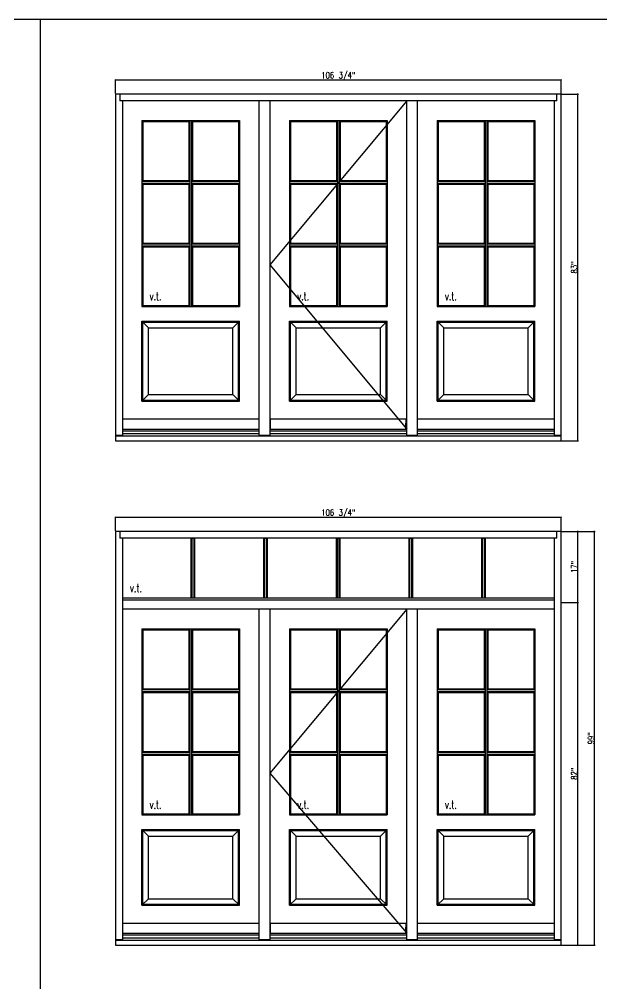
# Model space of a CAD drawing. Header units: inches. Extents: x 1985 to 11287, y 379 to 4336.
# Drawn here: x 8916.9 to 9056.4, y 3533.7 to 3764.6 of the extents above; entities that cross this region are included whole.
import ezdxf

# ---------------------------------------------------------------- set-up
doc = ezdxf.new("R2010")
doc.units = ezdxf.units.IN
doc.header["$MEASUREMENT"] = 0
doc.layers.get('0').update_dxf_attribs({"linetype": 'CONTINUOUS'})
doc.layers.get('Defpoints').update_dxf_attribs({"linetype": 'CONTINUOUS'})
for name, color, linetype in [('COTE1-1 99', 7, 'CONTINUOUS'), ('elevation 99', 7, 'CONTINUOUS'), ('opening side 99', 1, 'CONTINUOUS'), ('separation 99', 3, 'CONTINUOUS')]:
    doc.layers.add(name, color=color, linetype=linetype)
doc.styles.get("Standard").update_dxf_attribs({"font": 'txt.shx', "width": 0.8})
doc.dimstyles.new('Elevation', dxfattribs={"dimscale": 2, "dimtxt": 0.75, "dimasz": 0.0625, "dimexe": 0.0625, "dimexo": 0.0625, "dimgap": 0.0625, "dimtad": 1, "dimdec": 5, "dimzin": 0, "dimdsep": 46, "dimlunit": 5, "dimtxsty": 'Standard', "dimblk1": 'OBLIQUE', "dimblk2": 'OBLIQUE', "dimsah": 1, "dimcen": 2, "dimdle": 0.0625, "dimclrd": 1, "dimclre": 1, "dimadec": 1, "dimazin": 0, "dimtfac": 0.375, "dimtdec": 5, "dimtmove": 0, "dimatfit": 3, "dimldrblk": 'OBLIQUE', "dimfxl": 1, "dimfrac": 2, "dimtolj": 1, "dimtzin": 0, "dimarcsym": 0})

# ---------------------------------------------------------------- blocks, each defined once
blk = doc.blocks.new('_OBLIQUE')
at = {"color": 0, "linetype": 'ByBlock'}
blk.add_line((-0.5, -0.5), (0.5, 0.5), dxfattribs=at)
blk = doc.blocks.new('*D33')
at = {"layer": 'COTE1-1 99', "color": 1, "lineweight": -2, "transparency": 16777216}
for p, q in [((8939.83, 3750.06), (9046.83, 3750.06)), ((8939.96, 3746.78), (8939.96, 3750.19)), ((9046.71, 3746.78), (9046.71, 3750.19))]:
    blk.add_line(p, q, dxfattribs=at)
at = {"layer": 'Defpoints', "color": 0, "transparency": 16777216}
for p in [(9046.71, 3750.06), (8939.96, 3746.66), (9046.71, 3746.66)]:
    blk.add_point(p, dxfattribs=at)
at = {"layer": 'COTE1-1 99', "color": 1, "lineweight": -2, "transparency": 16777216, "xscale": 0.125, "yscale": 0.125, "zscale": 0.125, "rotation": 180}
blk.add_blockref('_OBLIQUE', (8939.96, 3750.06), dxfattribs=at)
at = {"layer": 'COTE1-1 99', "color": 1, "lineweight": -2, "transparency": 16777216, "xscale": 0.125, "yscale": 0.125, "zscale": 0.125}
blk.add_blockref('_OBLIQUE', (9046.71, 3750.06), dxfattribs=at)
at = {"layer": 'COTE1-1 99', "color": 0, "transparency": 16777216, "insert": (8993.33, 3750.94), "char_height": 1.5, "attachment_point": 5}
blk.add_mtext('\\A1;106 3/4"', dxfattribs=at)
blk = doc.blocks.new('*D34')
at = {"layer": 'COTE1-1 99', "color": 1, "lineweight": -2, "transparency": 16777216}
for p, q in [((9046.83, 3746.66), (9050.83, 3746.66)), ((9050.71, 3663.53), (9050.71, 3746.78)), ((9046.83, 3663.66), (9050.83, 3663.66))]:
    blk.add_line(p, q, dxfattribs=at)
at = {"layer": 'Defpoints', "color": 0, "transparency": 16777216}
for p in [(9046.71, 3746.66), (9050.71, 3746.66), (9046.71, 3663.66)]:
    blk.add_point(p, dxfattribs=at)
at = {"layer": 'COTE1-1 99', "color": 1, "lineweight": -2, "transparency": 16777216, "xscale": 0.125, "yscale": 0.125, "zscale": 0.125}
for p, rotation in [((9050.71, 3746.66), 90), ((9050.71, 3663.66), 270)]:
    blk.add_blockref('_OBLIQUE', p, dxfattribs=dict(at, rotation=rotation))
at = {"layer": 'COTE1-1 99', "color": 0, "transparency": 16777216, "insert": (9049.83, 3705.16), "char_height": 1.5, "attachment_point": 5, "rotation": 90}
blk.add_mtext('\\A1;83"', dxfattribs=at)
blk = doc.blocks.new('*D96')
at = {"layer": 'COTE1-1 99', "color": 1, "lineweight": -2, "transparency": 16777216}
for p, q in [((8939.83, 3645.37), (9046.83, 3645.37)), ((8939.96, 3642.09), (8939.96, 3645.5)), ((9046.71, 3642.09), (9046.71, 3645.5))]:
    blk.add_line(p, q, dxfattribs=at)
at = {"layer": 'Defpoints', "color": 0, "transparency": 16777216}
for p in [(9046.71, 3645.37), (8939.96, 3641.96), (9046.71, 3641.96)]:
    blk.add_point(p, dxfattribs=at)
at = {"layer": 'COTE1-1 99', "color": 1, "lineweight": -2, "transparency": 16777216, "xscale": 0.125, "yscale": 0.125, "zscale": 0.125, "rotation": 180}
blk.add_blockref('_OBLIQUE', (8939.96, 3645.37), dxfattribs=at)
at = {"layer": 'COTE1-1 99', "color": 1, "lineweight": -2, "transparency": 16777216, "xscale": 0.125, "yscale": 0.125, "zscale": 0.125}
blk.add_blockref('_OBLIQUE', (9046.71, 3645.37), dxfattribs=at)
at = {"layer": 'COTE1-1 99', "color": 0, "transparency": 16777216, "insert": (8993.33, 3646.25), "char_height": 1.5, "attachment_point": 5}
blk.add_mtext('\\A1;106 3/4"', dxfattribs=at)
blk = doc.blocks.new('*D97')
at = {"layer": 'COTE1-1 99', "color": 1, "lineweight": -2, "transparency": 16777216}
for p, q in [((9046.83, 3641.96), (9050.83, 3641.96)), ((9050.71, 3624.84), (9050.71, 3642.09)), ((9046.83, 3624.96), (9050.83, 3624.96))]:
    blk.add_line(p, q, dxfattribs=at)
at = {"layer": 'Defpoints', "color": 0, "transparency": 16777216}
for p in [(9046.71, 3641.96), (9050.71, 3641.96), (9046.71, 3624.96)]:
    blk.add_point(p, dxfattribs=at)
at = {"layer": 'COTE1-1 99', "color": 1, "lineweight": -2, "transparency": 16777216, "xscale": 0.125, "yscale": 0.125, "zscale": 0.125}
for p, rotation in [((9050.71, 3641.96), 90), ((9050.71, 3624.96), 270)]:
    blk.add_blockref('_OBLIQUE', p, dxfattribs=dict(at, rotation=rotation))
at = {"layer": 'COTE1-1 99', "color": 0, "transparency": 16777216, "insert": (9049.83, 3633.46), "char_height": 1.5, "attachment_point": 5, "rotation": 90}
blk.add_mtext('\\A1;17"', dxfattribs=at)
blk = doc.blocks.new('*D98')
at = {"layer": 'COTE1-1 99', "color": 1, "lineweight": -2, "transparency": 16777216}
for p, q in [((9046.83, 3624.96), (9050.83, 3624.96)), ((9050.71, 3542.84), (9050.71, 3625.09)), ((9046.83, 3542.96), (9050.83, 3542.96))]:
    blk.add_line(p, q, dxfattribs=at)
at = {"layer": 'Defpoints', "color": 0, "transparency": 16777216}
for p in [(9046.71, 3624.96), (9050.71, 3624.96), (9046.71, 3542.96)]:
    blk.add_point(p, dxfattribs=at)
at = {"layer": 'COTE1-1 99', "color": 1, "lineweight": -2, "transparency": 16777216, "xscale": 0.125, "yscale": 0.125, "zscale": 0.125}
for p, rotation in [((9050.71, 3624.96), 90), ((9050.71, 3542.96), 270)]:
    blk.add_blockref('_OBLIQUE', p, dxfattribs=dict(at, rotation=rotation))
at = {"layer": 'COTE1-1 99', "color": 0, "transparency": 16777216, "insert": (9049.83, 3583.96), "char_height": 1.5, "attachment_point": 5, "rotation": 90}
blk.add_mtext('\\A1;82"', dxfattribs=at)
blk = doc.blocks.new('*D95')
at = {"layer": 'COTE1-1 99', "color": 1, "lineweight": -2, "transparency": 16777216}
for p, q in [((9046.83, 3641.96), (9054.85, 3641.96)), ((9054.73, 3542.84), (9054.73, 3642.09)), ((9046.83, 3542.96), (9054.85, 3542.96))]:
    blk.add_line(p, q, dxfattribs=at)
at = {"layer": 'Defpoints', "color": 0, "transparency": 16777216}
for p in [(9046.71, 3641.96), (9054.73, 3641.96), (9046.71, 3542.96)]:
    blk.add_point(p, dxfattribs=at)
at = {"layer": 'COTE1-1 99', "color": 1, "lineweight": -2, "transparency": 16777216, "xscale": 0.125, "yscale": 0.125, "zscale": 0.125}
for p, rotation in [((9054.73, 3641.96), 90), ((9054.73, 3542.96), 270)]:
    blk.add_blockref('_OBLIQUE', p, dxfattribs=dict(at, rotation=rotation))
at = {"layer": 'COTE1-1 99', "color": 0, "transparency": 16777216, "insert": (9053.85, 3592.46), "char_height": 1.5, "attachment_point": 5, "rotation": 90}
blk.add_mtext('\\A1;99"', dxfattribs=at)

msp = doc.modelspace()

# ---------------------------------------------------------------- linework, layer by layer
at = {"layer": 'elevation 99'}
for p, q in [((8939.955807, 3746.65541), (8939.955807, 3663.65541)), ((8976.955807, 3746.65541), (8939.955807, 3746.65541)), ((8941.018307, 3746.65541), (8941.018307, 3745.03041)), ((8974.330807, 3745.03041), (8941.018307, 3745.03041)), ((8941.580807, 3745.03041), (8941.580807, 3664.983536)), ((9012.330807, 3746.65541), (8974.330807, 3746.65541)), ((8974.330807, 3664.983536), (8974.330807, 3745.03041)), ((8976.955807, 3745.03041), (8974.330807, 3745.03041)), ((9009.705807, 3745.03041), (8976.955807, 3745.03041)), ((8976.955807, 3745.03041), (8976.955807, 3664.983536)), ((9046.705807, 3746.65541), (9009.705807, 3746.65541)), ((9009.705807, 3664.983536), (9009.705807, 3745.03041)), ((9012.330807, 3745.03041), (9009.705807, 3745.03041)), ((9045.643307, 3745.03041), (9012.330807, 3745.03041)), ((9012.330807, 3664.983536), (9012.330807, 3745.03041)), ((9045.080807, 3664.983536), (9045.080807, 3745.03041)), ((9045.643307, 3745.03041), (9045.643307, 3746.65541)), ((9046.705807, 3663.65541), (9046.705807, 3746.65541)), ((8946.518292, 3740.092862), (8946.277221, 3740.360733)), ((8946.277221, 3740.360733), (8969.634394, 3740.360733)), ((8946.277221, 3740.360733), (8946.277221, 3695.793739)), ((8957.518307, 3740.092862), (8957.722507, 3740.360733)), ((8957.722507, 3740.360733), (8957.722507, 3695.793739)), ((8958.189107, 3740.360733), (8958.393307, 3740.092862)), ((8958.189107, 3740.360733), (8958.189107, 3695.793739)), ((8969.393322, 3740.092862), (8969.634394, 3740.360733)), ((8969.634394, 3740.360733), (8969.634394, 3695.793739)), ((8981.893292, 3740.092862), (8981.652221, 3740.360733)), ((8981.652221, 3740.360733), (9005.009394, 3740.360733)), ((8981.652221, 3740.360733), (8981.652221, 3695.793739)), ((8992.893307, 3740.092862), (8993.097507, 3740.360733)), ((8993.097507, 3740.360733), (8993.097507, 3695.793739)), ((8993.564107, 3740.360733), (8993.768307, 3740.092862)), ((8993.564107, 3740.360733), (8993.564107, 3695.793739)), ((9004.768322, 3740.092862), (9005.009394, 3740.360733)), ((9005.009394, 3740.360733), (9005.009394, 3695.793739)), ((9017.268292, 3740.092862), (9017.027221, 3740.360733)), ((9017.027221, 3740.360733), (9040.384394, 3740.360733)), ((9017.027221, 3740.360733), (9017.027221, 3695.793739)), ((9028.268307, 3740.092862), (9028.472507, 3740.360733)), ((9028.472507, 3740.360733), (9028.472507, 3695.793739)), ((9028.939107, 3740.360733), (9029.143307, 3740.092862)), ((9028.939107, 3740.360733), (9028.939107, 3695.793739)), ((9040.143322, 3740.092862), (9040.384394, 3740.360733)), ((9040.384394, 3740.360733), (9040.384394, 3695.793739)), ((8946.518292, 3740.092862), (8957.518307, 3740.092862)), ((8946.518292, 3740.092862), (8946.518292, 3725.989362)), ((8957.518307, 3740.092862), (8957.518307, 3725.989362)), ((8958.393307, 3740.092862), (8969.393322, 3740.092862)), ((8958.393307, 3740.092862), (8958.393307, 3725.989362)), ((8969.393322, 3740.092862), (8969.393322, 3725.989362)), ((8981.893292, 3740.092862), (8992.893307, 3740.092862)), ((8981.893292, 3740.092862), (8981.893292, 3725.989362)), ((8992.893307, 3740.092862), (8992.893307, 3725.989362)), ((8993.768307, 3740.092862), (9004.768322, 3740.092862)), ((8993.768307, 3740.092862), (8993.768307, 3725.989362)), ((9004.768322, 3740.092862), (9004.768322, 3725.989362)), ((9017.268292, 3740.092862), (9028.268307, 3740.092862)), ((9017.268292, 3740.092862), (9017.268292, 3725.989362)), ((9028.268307, 3740.092862), (9028.268307, 3725.989362)), ((9029.143307, 3740.092862), (9040.143322, 3740.092862)), ((9029.143307, 3740.092862), (9029.143307, 3725.989362)), ((9040.143322, 3740.092862), (9040.143322, 3725.989362)), ((8946.518292, 3725.989362), (8946.277221, 3725.785162)), ((8946.277221, 3725.785162), (8957.722507, 3725.785162)), ((8946.518292, 3725.114362), (8946.277221, 3725.318562)), ((8946.277221, 3725.318562), (8957.722507, 3725.318562)), ((8946.518292, 3725.989362), (8957.518307, 3725.989362)), ((8946.518292, 3725.114362), (8946.518292, 3711.010862)), ((8946.518292, 3725.114362), (8957.518307, 3725.114362)), ((8957.518307, 3725.989362), (8957.722507, 3725.785162)), ((8957.518307, 3725.114362), (8957.722507, 3725.318562)), ((8957.518307, 3725.114362), (8957.518307, 3711.010862)), ((8958.393307, 3725.989362), (8958.189107, 3725.785162)), ((8958.189107, 3725.785162), (8969.634394, 3725.785162)), ((8958.189107, 3725.318562), (8969.634394, 3725.318562)), ((8958.393307, 3725.114362), (8958.189107, 3725.318562)), ((8958.393307, 3725.989362), (8969.393322, 3725.989362)), ((8958.393307, 3725.114362), (8958.393307, 3711.010862)), ((8958.393307, 3725.114362), (8969.393322, 3725.114362)), ((8969.393322, 3725.989362), (8969.634394, 3725.785162)), ((8969.393322, 3725.114362), (8969.634394, 3725.318562)), ((8969.393322, 3725.114362), (8969.393322, 3711.010862)), ((8981.893292, 3725.989362), (8981.652221, 3725.785162)), ((8981.652221, 3725.785162), (8993.097507, 3725.785162)), ((8981.893292, 3725.114362), (8981.652221, 3725.318562)), ((8981.652221, 3725.318562), (8993.097507, 3725.318562)), ((8981.893292, 3725.989362), (8992.893307, 3725.989362)), ((8981.893292, 3725.114362), (8981.893292, 3711.010862)), ((8981.893292, 3725.114362), (8992.893307, 3725.114362)), ((8992.893307, 3725.989362), (8993.097507, 3725.785162)), ((8992.893307, 3725.114362), (8993.097507, 3725.318562)), ((8992.893307, 3725.114362), (8992.893307, 3711.010862)), ((8993.768307, 3725.989362), (8993.564107, 3725.785162)), ((8993.564107, 3725.785162), (9005.009394, 3725.785162)), ((8993.564107, 3725.318562), (9005.009394, 3725.318562)), ((8993.768307, 3725.114362), (8993.564107, 3725.318562)), ((8993.768307, 3725.989362), (9004.768322, 3725.989362)), ((8993.768307, 3725.114362), (8993.768307, 3711.010862)), ((8993.768307, 3725.114362), (9004.768322, 3725.114362)), ((9004.768322, 3725.989362), (9005.009394, 3725.785162)), ((9004.768322, 3725.114362), (9005.009394, 3725.318562)), ((9004.768322, 3725.114362), (9004.768322, 3711.010862)), ((9017.268292, 3725.989362), (9017.027221, 3725.785162)), ((9017.027221, 3725.785162), (9028.472507, 3725.785162)), ((9017.268292, 3725.114362), (9017.027221, 3725.318562)), ((9017.027221, 3725.318562), (9028.472507, 3725.318562)), ((9017.268292, 3725.989362), (9028.268307, 3725.989362)), ((9017.268292, 3725.114362), (9017.268292, 3711.010862)), ((9017.268292, 3725.114362), (9028.268307, 3725.114362)), ((9028.268307, 3725.989362), (9028.472507, 3725.785162)), ((9028.268307, 3725.114362), (9028.472507, 3725.318562)), ((9028.268307, 3725.114362), (9028.268307, 3711.010862)), ((9029.143307, 3725.989362), (9028.939107, 3725.785162)), ((9028.939107, 3725.785162), (9040.384394, 3725.785162)), ((9028.939107, 3725.318562), (9040.384394, 3725.318562)), ((9029.143307, 3725.114362), (9028.939107, 3725.318562)), ((9029.143307, 3725.989362), (9040.143322, 3725.989362)), ((9029.143307, 3725.114362), (9029.143307, 3711.010862)), ((9029.143307, 3725.114362), (9040.143322, 3725.114362)), ((9040.143322, 3725.989362), (9040.384394, 3725.785162)), ((9040.143322, 3725.114362), (9040.384394, 3725.318562)), ((9040.143322, 3725.114362), (9040.143322, 3711.010862)), ((8946.518292, 3711.010862), (8946.277221, 3710.806662)), ((8946.277221, 3710.806662), (8957.722507, 3710.806662)), ((8946.277221, 3710.34451), (8957.722507, 3710.34451)), ((8946.518292, 3711.010862), (8957.518307, 3711.010862)), ((8958.189107, 3710.806662), (8969.634394, 3710.806662)), ((8958.189107, 3710.34451), (8969.634394, 3710.34451)), ((8958.393307, 3711.010862), (8969.393322, 3711.010862)), ((8969.393322, 3711.010862), (8969.634394, 3710.806662)), ((8969.393322, 3710.14031), (8969.634394, 3710.34451)), ((8981.893292, 3711.010862), (8981.652221, 3710.806662)), ((8981.652221, 3710.806662), (8993.097507, 3710.806662)), ((8981.652221, 3710.34451), (8993.097507, 3710.34451)), ((8981.893292, 3711.010862), (8992.893307, 3711.010862)), ((8993.564107, 3710.806662), (9005.009394, 3710.806662)), ((8993.564107, 3710.34451), (9005.009394, 3710.34451)), ((8993.768307, 3711.010862), (9004.768322, 3711.010862)), ((9004.768322, 3711.010862), (9005.009394, 3710.806662)), ((9004.768322, 3710.14031), (9005.009394, 3710.34451)), ((9017.268292, 3711.010862), (9017.027221, 3710.806662)), ((9017.027221, 3710.806662), (9028.472507, 3710.806662)), ((9017.027221, 3710.34451), (9028.472507, 3710.34451)), ((9017.268292, 3711.010862), (9028.268307, 3711.010862)), ((9028.939107, 3710.806662), (9040.384394, 3710.806662)), ((9028.939107, 3710.34451), (9040.384394, 3710.34451)), ((9029.143307, 3711.010862), (9040.143322, 3711.010862)), ((9040.143322, 3711.010862), (9040.384394, 3710.806662)), ((9040.143322, 3710.14031), (9040.384394, 3710.34451)), ((8946.518292, 3710.14031), (8946.518292, 3696.03481)), ((8946.518292, 3710.14031), (8957.518307, 3710.14031)), ((8957.518307, 3710.14031), (8957.518307, 3696.03481)), ((8958.393307, 3710.14031), (8969.393322, 3710.14031)), ((8958.393307, 3710.14031), (8958.393307, 3696.03481)), ((8969.393322, 3710.14031), (8969.393322, 3696.03481)), ((8981.893292, 3710.14031), (8981.893292, 3696.03481)), ((8981.893292, 3710.14031), (8992.893307, 3710.14031)), ((8992.893307, 3710.14031), (8992.893307, 3696.03481)), ((8993.768307, 3710.14031), (9004.768322, 3710.14031)), ((8993.768307, 3710.14031), (8993.768307, 3696.03481)), ((9004.768322, 3710.14031), (9004.768322, 3696.03481)), ((9017.268292, 3710.14031), (9017.268292, 3696.03481)), ((9017.268292, 3710.14031), (9028.268307, 3710.14031)), ((9028.268307, 3710.14031), (9028.268307, 3696.03481)), ((9029.143307, 3710.14031), (9040.143322, 3710.14031)), ((9029.143307, 3710.14031), (9029.143307, 3696.03481)), ((9040.143322, 3710.14031), (9040.143322, 3696.03481)), ((8946.277221, 3695.793739), (8946.518292, 3696.03481)), ((8946.277221, 3695.793739), (8969.634394, 3695.793739)), ((8946.518292, 3696.03481), (8957.518307, 3696.03481)), ((8957.518307, 3696.03481), (8957.722507, 3695.793739)), ((8958.393307, 3696.03481), (8958.189107, 3695.793739)), ((8958.393307, 3696.03481), (8969.393322, 3696.03481)), ((8969.634394, 3695.793739), (8969.393322, 3696.03481)), ((8981.652221, 3695.793739), (8981.893292, 3696.03481)), ((8981.652221, 3695.793739), (9005.009394, 3695.793739)), ((8981.893292, 3696.03481), (8992.893307, 3696.03481)), ((8992.893307, 3696.03481), (8993.097507, 3695.793739)), ((8993.768307, 3696.03481), (8993.564107, 3695.793739)), ((8993.768307, 3696.03481), (9004.768322, 3696.03481)), ((9005.009394, 3695.793739), (9004.768322, 3696.03481)), ((9017.027221, 3695.793739), (9017.268292, 3696.03481)), ((9017.027221, 3695.793739), (9040.384394, 3695.793739)), ((9017.268292, 3696.03481), (9028.268307, 3696.03481)), ((9028.268307, 3696.03481), (9028.472507, 3695.793739)), ((9029.143307, 3696.03481), (9028.939107, 3695.793739)), ((9029.143307, 3696.03481), (9040.143322, 3696.03481)), ((9040.384394, 3695.793739), (9040.143322, 3696.03481)), ((8947.830733, 3690.72226), (8946.277162, 3692.275882)), ((8946.277162, 3673.1643), (8946.277162, 3692.275882)), ((8946.277162, 3692.275882), (8969.634438, 3692.275882)), ((8946.518233, 3673.405371), (8946.518233, 3692.03476)), ((8946.518233, 3692.03476), (8969.393366, 3692.03476)), ((8969.634438, 3692.275882), (8968.080866, 3690.72226)), ((8969.393366, 3673.405371), (8969.393366, 3692.03476)), ((8969.634438, 3673.1643), (8969.634438, 3692.275882)), ((8981.652162, 3692.275882), (9005.009438, 3692.275882)), ((8981.652162, 3673.1643), (8981.652162, 3692.275882)), ((8983.205733, 3690.72226), (8981.652162, 3692.275882)), ((8981.893233, 3692.03476), (9004.768366, 3692.03476)), ((8981.893233, 3673.405371), (8981.893233, 3692.03476)), ((9005.009438, 3692.275882), (9003.455866, 3690.72226)), ((9004.768366, 3673.405371), (9004.768366, 3692.03476)), ((9005.009438, 3673.1643), (9005.009438, 3692.275882)), ((9018.580733, 3690.72226), (9017.027162, 3692.275882)), ((9017.027162, 3673.1643), (9017.027162, 3692.275882)), ((9017.027162, 3692.275882), (9040.384438, 3692.275882)), ((9017.268233, 3673.405371), (9017.268233, 3692.03476)), ((9017.268233, 3692.03476), (9040.143366, 3692.03476)), ((9040.384438, 3692.275882), (9038.830866, 3690.72226)), ((9040.143366, 3673.405371), (9040.143366, 3692.03476)), ((9040.384438, 3673.1643), (9040.384438, 3692.275882)), ((8947.830733, 3674.717871), (8947.830733, 3690.72226)), ((8947.830733, 3690.72226), (8968.080866, 3690.72226)), ((8968.080866, 3674.717871), (8968.080866, 3690.72226)), ((8983.205733, 3690.72226), (9003.455866, 3690.72226)), ((8983.205733, 3674.717871), (8983.205733, 3690.72226)), ((9003.455866, 3674.717871), (9003.455866, 3690.72226)), ((9018.580733, 3674.717871), (9018.580733, 3690.72226)), ((9018.580733, 3690.72226), (9038.830866, 3690.72226)), ((9038.830866, 3674.717871), (9038.830866, 3690.72226)), ((8946.277162, 3673.1643), (8947.830733, 3674.717871)), ((8946.518233, 3673.405371), (8969.393366, 3673.405371)), ((8947.830733, 3674.717871), (8968.080866, 3674.717871)), ((8969.634438, 3673.1643), (8968.080866, 3674.717871)), ((8981.652162, 3673.1643), (8983.205733, 3674.717871)), ((8981.893233, 3673.405371), (9004.768366, 3673.405371)), ((8983.205733, 3674.717871), (9003.455866, 3674.717871)), ((9005.009438, 3673.1643), (9003.455866, 3674.717871)), ((9017.027162, 3673.1643), (9018.580733, 3674.717871)), ((9017.268233, 3673.405371), (9040.143366, 3673.405371)), ((9018.580733, 3674.717871), (9038.830866, 3674.717871)), ((9040.384438, 3673.1643), (9038.830866, 3674.717871)), ((8946.277162, 3673.1643), (8969.634438, 3673.1643)), ((8981.652162, 3673.1643), (9005.009438, 3673.1643)), ((9017.027162, 3673.1643), (9040.384438, 3673.1643)), ((8974.330807, 3668.842905), (8941.580807, 3668.842905)), ((8974.205807, 3668.842905), (8941.705807, 3668.842905)), ((8977.080807, 3666.467905), (8977.080807, 3668.842905)), ((9009.580807, 3668.842905), (8977.080807, 3668.842905)), ((8977.080807, 3666.467905), (8977.080807, 3668.842905)), ((9009.580807, 3668.842905), (8977.080807, 3668.842905)), ((9009.580807, 3666.467905), (9009.580807, 3668.842905)), ((9009.580807, 3666.467905), (9009.580807, 3668.842905)), ((9045.080807, 3668.842905), (9012.330807, 3668.842905)), ((8941.580807, 3666.467905), (8974.330807, 3666.467905)), ((8941.580807, 3666.467905), (8974.330807, 3666.467905)), ((8976.955807, 3666.467905), (9009.705807, 3666.467905)), ((8976.955807, 3666.467905), (9009.705807, 3666.467905)), ((9009.455807, 3666.655405), (9009.455807, 3666.467905)), ((9009.455807, 3666.655405), (9009.455807, 3666.467905)), ((9009.49405, 3666.467905), (9009.503476, 3666.592905)), ((9009.49405, 3666.467905), (9009.503476, 3666.592905)), ((9009.503476, 3666.592905), (9009.514104, 3666.467905)), ((9009.503476, 3666.592905), (9009.514104, 3666.467905)), ((9012.330807, 3666.467905), (9045.080807, 3666.467905)), ((9012.330807, 3666.467905), (9045.080807, 3666.467905)), ((8939.955807, 3664.983536), (8941.580807, 3664.983536)), ((8939.955807, 3664.983536), (8941.580807, 3664.983536)), ((8939.955807, 3664.84291), (8976.955807, 3664.84291)), ((8939.955807, 3664.84291), (8976.955807, 3664.84291)), ((8941.580807, 3666.076286), (8974.330807, 3666.076286)), ((8941.580807, 3666.076286), (8974.330807, 3666.076286)), ((8941.580807, 3665.405405), (8974.330807, 3665.405405)), ((8974.330807, 3664.983536), (8976.955807, 3664.983536)), ((8974.330807, 3664.983536), (8976.955807, 3664.983536)), ((8974.330807, 3664.983536), (8976.955807, 3664.983536)), ((8974.330807, 3664.983536), (8976.955807, 3664.983536)), ((8974.330807, 3664.84291), (9012.330807, 3664.84291)), ((8974.330807, 3664.84291), (9012.330807, 3664.84291)), ((8976.955807, 3666.076286), (9009.705807, 3666.076286)), ((8976.955807, 3666.076286), (9009.705807, 3666.076286)), ((8976.955807, 3665.405405), (9009.705807, 3665.405405)), ((9009.705807, 3664.983536), (9012.330807, 3664.983536)), ((9009.705807, 3664.983536), (9012.330807, 3664.983536)), ((9009.705807, 3664.983536), (9012.330807, 3664.983536)), ((9009.705807, 3664.983536), (9012.330807, 3664.983536)), ((9009.705807, 3664.84291), (9046.705807, 3664.84291)), ((9009.705807, 3664.84291), (9046.705807, 3664.84291)), ((9012.330807, 3666.076286), (9045.080807, 3666.076286)), ((9012.330807, 3666.076286), (9045.080807, 3666.076286)), ((9012.330807, 3665.405405), (9045.080807, 3665.405405)), ((9045.080807, 3664.983536), (9046.705807, 3664.983536)), ((9045.080807, 3664.983536), (9046.705807, 3664.983536)), ((8939.955807, 3663.65541), (8967.830807, 3663.65541)), ((8939.955807, 3663.65541), (8974.330807, 3663.65541)), ((8939.955807, 3663.65541), (8976.955807, 3663.65541)), ((8939.955807, 3663.65541), (8967.830807, 3663.65541)), ((8939.955807, 3663.65541), (8974.330807, 3663.65541)), ((8939.955807, 3663.65541), (8976.955807, 3663.65541)), ((8974.330807, 3663.65541), (9012.330807, 3663.65541)), ((8974.330807, 3663.65541), (9009.705807, 3663.65541)), ((8974.330807, 3663.65541), (9003.205807, 3663.65541)), ((8974.330807, 3663.65541), (9012.330807, 3663.65541)), ((8974.330807, 3663.65541), (9009.705807, 3663.65541)), ((8974.330807, 3663.65541), (9003.205807, 3663.65541)), ((9009.705807, 3663.65541), (9046.705807, 3663.65541)), ((9009.705807, 3663.65541), (9045.080807, 3663.65541)), ((9009.705807, 3663.65541), (9038.580807, 3663.65541)), ((9009.705807, 3663.65541), (9046.705807, 3663.65541)), ((9009.705807, 3663.65541), (9045.080807, 3663.65541)), ((9009.705807, 3663.65541), (9038.580807, 3663.65541)), ((9046.705807, 3641.963374), (8939.955807, 3641.963374)), ((8939.955807, 3641.963374), (8939.955807, 3542.963374)), ((8941.018307, 3641.963374), (8941.018307, 3640.338374)), ((9045.643307, 3640.338374), (9045.643307, 3641.963374)), ((9046.705807, 3542.963374), (9046.705807, 3641.963374)), ((9045.643307, 3640.338374), (8941.018307, 3640.338374)), ((8941.580807, 3640.338374), (8941.580807, 3625.588374)), ((8958.101607, 3625.963374), (8958.101607, 3640.338374)), ((8958.101607, 3640.338374), (8958.976607, 3640.338374)), ((8958.305807, 3625.963374), (8958.305807, 3640.338374)), ((8958.772407, 3625.963374), (8958.772407, 3640.338374)), ((8958.976607, 3625.963374), (8958.976607, 3640.338374)), ((8975.497407, 3625.963374), (8975.497407, 3640.338374)), ((8975.497407, 3640.338374), (8976.372507, 3640.338374)), ((8975.701607, 3625.963374), (8975.701607, 3640.338374)), ((8976.168307, 3625.963374), (8976.168307, 3640.338374)), ((8976.372507, 3625.963374), (8976.372507, 3640.338374)), ((8992.893307, 3625.963374), (8992.893307, 3640.338374)), ((8992.893307, 3640.338374), (8993.768307, 3640.338374)), ((8993.097507, 3625.963374), (8993.097507, 3640.338374)), ((8993.564107, 3625.963374), (8993.564107, 3640.338374)), ((8993.768307, 3625.963374), (8993.768307, 3640.338374)), ((9010.289107, 3625.963374), (9010.289107, 3640.338374)), ((9010.289107, 3640.338374), (9011.164207, 3640.338374)), ((9010.493307, 3625.963374), (9010.493307, 3640.338374)), ((9010.960007, 3625.963374), (9010.960007, 3640.338374)), ((9011.164207, 3625.963374), (9011.164207, 3640.338374)), ((9027.685007, 3625.963374), (9027.685007, 3640.338374)), ((9027.685007, 3640.338374), (9028.560007, 3640.338374)), ((9027.889207, 3625.963374), (9027.889207, 3640.338374)), ((9028.355807, 3625.963374), (9028.355807, 3640.338374)), ((9028.560007, 3625.963374), (9028.560007, 3640.338374)), ((9045.080807, 3625.588374), (9045.080807, 3640.338374)), ((8939.955807, 3625.963374), (8939.955807, 3542.963374)), ((9045.080807, 3625.963374), (8941.580807, 3625.963374)), ((8941.580807, 3625.963374), (8941.580807, 3625.588374)), ((8941.580807, 3625.588374), (9045.080807, 3625.588374)), ((8941.580807, 3625.588374), (8941.580807, 3623.338374)), ((9025.997507, 3625.963374), (8957.914107, 3625.963374)), ((9011.664207, 3625.963374), (8974.997407, 3625.963374)), ((9011.664207, 3625.963374), (8974.997407, 3625.963374)), ((9011.664207, 3625.963374), (8974.997407, 3625.963374)), ((9045.080807, 3625.588374), (9045.080807, 3625.963374)), ((9045.080807, 3623.338374), (9045.080807, 3625.588374)), ((9046.705807, 3542.963374), (9046.705807, 3624.963374)), ((8974.330807, 3623.338374), (8941.580807, 3623.338374)), ((8974.330807, 3623.338374), (8941.580807, 3623.338374)), ((8974.330807, 3623.338374), (8941.580807, 3623.338374)), ((8941.580807, 3623.338374), (8941.580807, 3544.2915)), ((8941.580807, 3623.338374), (8941.580807, 3544.2915)), ((8974.330807, 3544.2915), (8974.330807, 3623.338374)), ((8976.955807, 3623.338374), (8974.330807, 3623.338374)), ((9009.705807, 3623.338374), (8976.955807, 3623.338374)), ((8976.955807, 3623.338374), (8976.955807, 3544.2915)), ((9009.705807, 3623.338374), (8976.955807, 3623.338374)), ((9009.705807, 3623.338374), (8976.955807, 3623.338374)), ((9009.705807, 3544.2915), (9009.705807, 3623.338374)), ((9012.330807, 3623.338374), (9009.705807, 3623.338374)), ((9045.080807, 3623.338374), (9012.330807, 3623.338374)), ((9012.330807, 3544.2915), (9012.330807, 3623.338374)), ((9045.080807, 3623.338374), (9012.330807, 3623.338374)), ((9045.080807, 3623.338374), (9012.330807, 3623.338374)), ((9045.080807, 3544.2915), (9045.080807, 3623.338374)), ((9045.080807, 3544.2915), (9045.080807, 3623.338374)), ((8946.277221, 3618.668697), (8946.277221, 3574.101703)), ((8946.277221, 3618.668697), (8969.634394, 3618.668697)), ((8946.518292, 3618.400826), (8946.277221, 3618.668697)), ((8946.518292, 3618.400826), (8946.518292, 3604.297326)), ((8946.518292, 3618.400826), (8957.518307, 3618.400826)), ((8957.518307, 3618.400826), (8957.722507, 3618.668697)), ((8957.518307, 3618.400826), (8957.518307, 3604.297326)), ((8957.722507, 3618.668697), (8957.722507, 3574.101703)), ((8958.189107, 3618.668697), (8958.189107, 3574.101703)), ((8958.189107, 3618.668697), (8958.393307, 3618.400826)), ((8958.393307, 3618.400826), (8958.393307, 3604.297326)), ((8958.393307, 3618.400826), (8969.393322, 3618.400826)), ((8969.393322, 3618.400826), (8969.634394, 3618.668697)), ((8969.393322, 3618.400826), (8969.393322, 3604.297326)), ((8969.634394, 3618.668697), (8969.634394, 3574.101703)), ((8981.652221, 3618.668697), (8981.652221, 3574.101703)), ((8981.652221, 3618.668697), (9005.009394, 3618.668697)), ((8981.893292, 3618.400826), (8981.652221, 3618.668697)), ((8981.893292, 3618.400826), (8981.893292, 3604.297326)), ((8981.893292, 3618.400826), (8992.893307, 3618.400826)), ((8992.893307, 3618.400826), (8993.097507, 3618.668697)), ((8992.893307, 3618.400826), (8992.893307, 3604.297326)), ((8993.097507, 3618.668697), (8993.097507, 3574.101703)), ((8993.564107, 3618.668697), (8993.564107, 3574.101703)), ((8993.564107, 3618.668697), (8993.768307, 3618.400826)), ((8993.768307, 3618.400826), (8993.768307, 3604.297326)), ((8993.768307, 3618.400826), (9004.768322, 3618.400826)), ((9004.768322, 3618.400826), (9005.009394, 3618.668697)), ((9004.768322, 3618.400826), (9004.768322, 3604.297326)), ((9005.009394, 3618.668697), (9005.009394, 3574.101703)), ((9017.027221, 3618.668697), (9017.027221, 3574.101703)), ((9017.027221, 3618.668697), (9040.384394, 3618.668697)), ((9017.268292, 3618.400826), (9017.027221, 3618.668697)), ((9017.268292, 3618.400826), (9017.268292, 3604.297326)), ((9017.268292, 3618.400826), (9028.268307, 3618.400826)), ((9028.268307, 3618.400826), (9028.472507, 3618.668697)), ((9028.268307, 3618.400826), (9028.268307, 3604.297326)), ((9028.472507, 3618.668697), (9028.472507, 3574.101703)), ((9028.939107, 3618.668697), (9028.939107, 3574.101703)), ((9028.939107, 3618.668697), (9029.143307, 3618.400826)), ((9029.143307, 3618.400826), (9029.143307, 3604.297326)), ((9029.143307, 3618.400826), (9040.143322, 3618.400826)), ((9040.143322, 3618.400826), (9040.384394, 3618.668697)), ((9040.143322, 3618.400826), (9040.143322, 3604.297326)), ((9040.384394, 3618.668697), (9040.384394, 3574.101703)), ((8946.518292, 3604.297326), (8946.277221, 3604.093126)), ((8946.277221, 3604.093126), (8957.722507, 3604.093126)), ((8946.518292, 3604.297326), (8957.518307, 3604.297326)), ((8957.518307, 3604.297326), (8957.722507, 3604.093126)), ((8958.393307, 3604.297326), (8958.189107, 3604.093126)), ((8958.189107, 3604.093126), (8969.634394, 3604.093126)), ((8958.393307, 3604.297326), (8969.393322, 3604.297326)), ((8969.393322, 3604.297326), (8969.634394, 3604.093126)), ((8981.893292, 3604.297326), (8981.652221, 3604.093126)), ((8981.652221, 3604.093126), (8993.097507, 3604.093126)), ((8981.893292, 3604.297326), (8992.893307, 3604.297326)), ((8992.893307, 3604.297326), (8993.097507, 3604.093126)), ((8993.768307, 3604.297326), (8993.564107, 3604.093126)), ((8993.564107, 3604.093126), (9005.009394, 3604.093126)), ((8993.768307, 3604.297326), (9004.768322, 3604.297326)), ((9004.768322, 3604.297326), (9005.009394, 3604.093126)), ((9017.268292, 3604.297326), (9017.027221, 3604.093126)), ((9017.027221, 3604.093126), (9028.472507, 3604.093126)), ((9017.268292, 3604.297326), (9028.268307, 3604.297326)), ((9028.268307, 3604.297326), (9028.472507, 3604.093126)), ((9029.143307, 3604.297326), (9028.939107, 3604.093126)), ((9028.939107, 3604.093126), (9040.384394, 3604.093126)), ((9029.143307, 3604.297326), (9040.143322, 3604.297326)), ((9040.143322, 3604.297326), (9040.384394, 3604.093126)), ((8946.277221, 3603.626526), (8957.722507, 3603.626526)), ((8946.518292, 3603.422326), (8946.277221, 3603.626526)), ((8946.518292, 3603.422326), (8957.518307, 3603.422326)), ((8946.518292, 3603.422326), (8946.518292, 3589.318826)), ((8957.518307, 3603.422326), (8957.722507, 3603.626526)), ((8957.518307, 3603.422326), (8957.518307, 3589.318826)), ((8958.393307, 3603.422326), (8958.189107, 3603.626526)), ((8958.189107, 3603.626526), (8969.634394, 3603.626526)), ((8958.393307, 3603.422326), (8969.393322, 3603.422326)), ((8958.393307, 3603.422326), (8958.393307, 3589.318826)), ((8969.393322, 3603.422326), (8969.634394, 3603.626526)), ((8969.393322, 3603.422326), (8969.393322, 3589.318826)), ((8981.652221, 3603.626526), (8993.097507, 3603.626526)), ((8981.893292, 3603.422326), (8981.652221, 3603.626526)), ((8981.893292, 3603.422326), (8992.893307, 3603.422326)), ((8981.893292, 3603.422326), (8981.893292, 3589.318826)), ((8992.893307, 3603.422326), (8993.097507, 3603.626526)), ((8992.893307, 3603.422326), (8992.893307, 3589.318826)), ((8993.768307, 3603.422326), (8993.564107, 3603.626526)), ((8993.564107, 3603.626526), (9005.009394, 3603.626526)), ((8993.768307, 3603.422326), (9004.768322, 3603.422326)), ((8993.768307, 3603.422326), (8993.768307, 3589.318826)), ((9004.768322, 3603.422326), (9005.009394, 3603.626526)), ((9004.768322, 3603.422326), (9004.768322, 3589.318826)), ((9017.027221, 3603.626526), (9028.472507, 3603.626526)), ((9017.268292, 3603.422326), (9017.027221, 3603.626526)), ((9017.268292, 3603.422326), (9028.268307, 3603.422326)), ((9017.268292, 3603.422326), (9017.268292, 3589.318826)), ((9028.268307, 3603.422326), (9028.472507, 3603.626526)), ((9028.268307, 3603.422326), (9028.268307, 3589.318826)), ((9029.143307, 3603.422326), (9028.939107, 3603.626526)), ((9028.939107, 3603.626526), (9040.384394, 3603.626526)), ((9029.143307, 3603.422326), (9040.143322, 3603.422326)), ((9029.143307, 3603.422326), (9029.143307, 3589.318826)), ((9040.143322, 3603.422326), (9040.384394, 3603.626526)), ((9040.143322, 3603.422326), (9040.143322, 3589.318826)), ((8946.518292, 3589.318826), (8946.277221, 3589.114626)), ((8946.277221, 3589.114626), (8957.722507, 3589.114626)), ((8946.277221, 3588.652474), (8957.722507, 3588.652474)), ((8946.518292, 3589.318826), (8957.518307, 3589.318826)), ((8946.518292, 3588.448274), (8957.518307, 3588.448274)), ((8946.518292, 3588.448274), (8946.518292, 3574.342774)), ((8957.518307, 3588.448274), (8957.518307, 3574.342774)), ((8958.189107, 3589.114626), (8969.634394, 3589.114626)), ((8958.189107, 3588.652474), (8969.634394, 3588.652474)), ((8958.393307, 3589.318826), (8969.393322, 3589.318826)), ((8958.393307, 3588.448274), (8958.393307, 3574.342774)), ((8958.393307, 3588.448274), (8969.393322, 3588.448274)), ((8969.393322, 3589.318826), (8969.634394, 3589.114626)), ((8969.393322, 3588.448274), (8969.634394, 3588.652474)), ((8969.393322, 3588.448274), (8969.393322, 3574.342774)), ((8981.893292, 3589.318826), (8981.652221, 3589.114626)), ((8981.652221, 3589.114626), (8993.097507, 3589.114626)), ((8981.652221, 3588.652474), (8993.097507, 3588.652474)), ((8981.893292, 3589.318826), (8992.893307, 3589.318826)), ((8981.893292, 3588.448274), (8992.893307, 3588.448274)), ((8981.893292, 3588.448274), (8981.893292, 3574.342774)), ((8992.893307, 3588.448274), (8992.893307, 3574.342774)), ((8993.564107, 3589.114626), (9005.009394, 3589.114626)), ((8993.564107, 3588.652474), (9005.009394, 3588.652474)), ((8993.768307, 3589.318826), (9004.768322, 3589.318826)), ((8993.768307, 3588.448274), (8993.768307, 3574.342774)), ((8993.768307, 3588.448274), (9004.768322, 3588.448274)), ((9004.768322, 3589.318826), (9005.009394, 3589.114626)), ((9004.768322, 3588.448274), (9005.009394, 3588.652474)), ((9004.768322, 3588.448274), (9004.768322, 3574.342774)), ((9017.268292, 3589.318826), (9017.027221, 3589.114626)), ((9017.027221, 3589.114626), (9028.472507, 3589.114626)), ((9017.027221, 3588.652474), (9028.472507, 3588.652474)), ((9017.268292, 3589.318826), (9028.268307, 3589.318826)), ((9017.268292, 3588.448274), (9028.268307, 3588.448274)), ((9017.268292, 3588.448274), (9017.268292, 3574.342774)), ((9028.268307, 3588.448274), (9028.268307, 3574.342774)), ((9028.939107, 3589.114626), (9040.384394, 3589.114626)), ((9028.939107, 3588.652474), (9040.384394, 3588.652474)), ((9029.143307, 3589.318826), (9040.143322, 3589.318826)), ((9029.143307, 3588.448274), (9029.143307, 3574.342774)), ((9029.143307, 3588.448274), (9040.143322, 3588.448274)), ((9040.143322, 3589.318826), (9040.384394, 3589.114626)), ((9040.143322, 3588.448274), (9040.384394, 3588.652474)), ((9040.143322, 3588.448274), (9040.143322, 3574.342774)), ((8946.277221, 3574.101703), (8946.518292, 3574.342774)), ((8946.277221, 3574.101703), (8969.634394, 3574.101703)), ((8946.518292, 3574.342774), (8957.518307, 3574.342774)), ((8957.518307, 3574.342774), (8957.722507, 3574.101703)), ((8958.393307, 3574.342774), (8958.189107, 3574.101703)), ((8958.393307, 3574.342774), (8969.393322, 3574.342774)), ((8969.634394, 3574.101703), (8969.393322, 3574.342774)), ((8981.652221, 3574.101703), (8981.893292, 3574.342774)), ((8981.652221, 3574.101703), (9005.009394, 3574.101703)), ((8981.893292, 3574.342774), (8992.893307, 3574.342774)), ((8992.893307, 3574.342774), (8993.097507, 3574.101703)), ((8993.768307, 3574.342774), (8993.564107, 3574.101703)), ((8993.768307, 3574.342774), (9004.768322, 3574.342774)), ((9005.009394, 3574.101703), (9004.768322, 3574.342774)), ((9017.027221, 3574.101703), (9017.268292, 3574.342774)), ((9017.027221, 3574.101703), (9040.384394, 3574.101703)), ((9017.268292, 3574.342774), (9028.268307, 3574.342774)), ((9028.268307, 3574.342774), (9028.472507, 3574.101703)), ((9029.143307, 3574.342774), (9028.939107, 3574.101703)), ((9029.143307, 3574.342774), (9040.143322, 3574.342774)), ((9040.384394, 3574.101703), (9040.143322, 3574.342774)), ((8946.277162, 3570.583846), (8969.634438, 3570.583846)), ((8946.277162, 3552.472264), (8946.277162, 3570.583846)), ((8947.830733, 3569.030224), (8946.277162, 3570.583846)), ((8946.518233, 3570.342724), (8969.393366, 3570.342724)), ((8946.518233, 3552.713335), (8946.518233, 3570.342724)), ((8969.634438, 3570.583846), (8968.080866, 3569.030224)), ((8969.393366, 3552.713335), (8969.393366, 3570.342724)), ((8969.634438, 3552.472264), (8969.634438, 3570.583846)), ((8983.205733, 3569.030224), (8981.652162, 3570.583846)), ((8981.652162, 3552.472264), (8981.652162, 3570.583846)), ((8981.652162, 3570.583846), (9005.009438, 3570.583846)), ((8981.893233, 3552.713335), (8981.893233, 3570.342724)), ((8981.893233, 3570.342724), (9004.768366, 3570.342724)), ((9005.009438, 3570.583846), (9003.455866, 3569.030224)), ((9004.768366, 3552.713335), (9004.768366, 3570.342724)), ((9005.009438, 3552.472264), (9005.009438, 3570.583846)), ((9017.027162, 3570.583846), (9040.384438, 3570.583846)), ((9017.027162, 3552.472264), (9017.027162, 3570.583846)), ((9018.580733, 3569.030224), (9017.027162, 3570.583846)), ((9017.268233, 3570.342724), (9040.143366, 3570.342724)), ((9017.268233, 3552.713335), (9017.268233, 3570.342724)), ((9040.384438, 3570.583846), (9038.830866, 3569.030224)), ((9040.143366, 3552.713335), (9040.143366, 3570.342724)), ((9040.384438, 3552.472264), (9040.384438, 3570.583846)), ((8947.830733, 3569.030224), (8968.080866, 3569.030224)), ((8947.830733, 3554.025835), (8947.830733, 3569.030224)), ((8968.080866, 3554.025835), (8968.080866, 3569.030224)), ((8983.205733, 3554.025835), (8983.205733, 3569.030224)), ((8983.205733, 3569.030224), (9003.455866, 3569.030224)), ((9003.455866, 3554.025835), (9003.455866, 3569.030224)), ((9018.580733, 3569.030224), (9038.830866, 3569.030224)), ((9018.580733, 3554.025835), (9018.580733, 3569.030224)), ((9038.830866, 3554.025835), (9038.830866, 3569.030224)), ((8946.277162, 3552.472264), (8947.830733, 3554.025835)), ((8947.830733, 3554.025835), (8968.080866, 3554.025835)), ((8969.634438, 3552.472264), (8968.080866, 3554.025835)), ((8981.652162, 3552.472264), (8983.205733, 3554.025835)), ((8983.205733, 3554.025835), (9003.455866, 3554.025835)), ((9005.009438, 3552.472264), (9003.455866, 3554.025835)), ((9017.027162, 3552.472264), (9018.580733, 3554.025835)), ((9018.580733, 3554.025835), (9038.830866, 3554.025835)), ((9040.384438, 3552.472264), (9038.830866, 3554.025835)), ((8946.277162, 3552.472264), (8969.634438, 3552.472264)), ((8946.518233, 3552.713335), (8969.393366, 3552.713335)), ((8981.652162, 3552.472264), (9005.009438, 3552.472264)), ((8981.893233, 3552.713335), (9004.768366, 3552.713335)), ((9017.027162, 3552.472264), (9040.384438, 3552.472264)), ((9017.268233, 3552.713335), (9040.143366, 3552.713335)), ((8974.330807, 3548.150869), (8941.580807, 3548.150869)), ((8974.205807, 3548.150869), (8941.705807, 3548.150869)), ((8977.080807, 3545.775869), (8977.080807, 3548.150869)), ((9009.580807, 3548.150869), (8977.080807, 3548.150869)), ((8977.080807, 3545.775869), (8977.080807, 3548.150869)), ((9009.580807, 3548.150869), (8977.080807, 3548.150869)), ((9009.580807, 3545.775869), (9009.580807, 3548.150869)), ((9009.580807, 3545.775869), (9009.580807, 3548.150869)), ((9045.080807, 3548.150869), (9012.330807, 3548.150869)), ((8939.955807, 3544.2915), (8941.580807, 3544.2915)), ((8939.955807, 3544.2915), (8941.580807, 3544.2915)), ((8939.955807, 3544.150874), (8976.955807, 3544.150874)), ((8939.955807, 3544.150874), (8976.955807, 3544.150874)), ((8941.580807, 3545.775869), (8974.330807, 3545.775869)), ((8941.580807, 3545.775869), (8974.330807, 3545.775869)), ((8941.580807, 3545.38425), (8974.330807, 3545.38425)), ((8941.580807, 3545.38425), (8974.330807, 3545.38425)), ((8941.580807, 3544.713369), (8974.330807, 3544.713369)), ((8974.330807, 3544.2915), (8976.955807, 3544.2915)), ((8974.330807, 3544.2915), (8976.955807, 3544.2915)), ((8974.330807, 3544.2915), (8976.955807, 3544.2915)), ((8974.330807, 3544.2915), (8976.955807, 3544.2915)), ((8974.330807, 3544.150874), (9012.330807, 3544.150874)), ((8974.330807, 3544.150874), (9012.330807, 3544.150874)), ((8976.955807, 3545.775869), (9009.705807, 3545.775869)), ((8976.955807, 3545.775869), (9009.705807, 3545.775869)), ((8976.955807, 3545.38425), (9009.705807, 3545.38425)), ((8976.955807, 3545.38425), (9009.705807, 3545.38425)), ((8976.955807, 3544.713369), (9009.705807, 3544.713369)), ((9009.455807, 3545.963369), (9009.455807, 3545.775869)), ((9009.455807, 3545.963369), (9009.455807, 3545.775869)), ((9009.49405, 3545.775869), (9009.503476, 3545.900869)), ((9009.49405, 3545.775869), (9009.503476, 3545.900869)), ((9009.503476, 3545.900869), (9009.514104, 3545.775869)), ((9009.503476, 3545.900869), (9009.514104, 3545.775869)), ((9009.705807, 3544.2915), (9012.330807, 3544.2915)), ((9009.705807, 3544.2915), (9012.330807, 3544.2915)), ((9009.705807, 3544.2915), (9012.330807, 3544.2915)), ((9009.705807, 3544.2915), (9012.330807, 3544.2915)), ((9009.705807, 3544.150874), (9046.705807, 3544.150874)), ((9009.705807, 3544.150874), (9046.705807, 3544.150874)), ((9012.330807, 3545.775869), (9045.080807, 3545.775869)), ((9012.330807, 3545.775869), (9045.080807, 3545.775869)), ((9012.330807, 3545.38425), (9045.080807, 3545.38425)), ((9012.330807, 3545.38425), (9045.080807, 3545.38425)), ((9012.330807, 3544.713369), (9045.080807, 3544.713369)), ((9045.080807, 3544.2915), (9046.705807, 3544.2915)), ((9045.080807, 3544.2915), (9046.705807, 3544.2915)), ((8939.955807, 3542.963374), (8967.830807, 3542.963374)), ((8939.955807, 3542.963374), (8974.330807, 3542.963374)), ((8939.955807, 3542.963374), (8976.955807, 3542.963374)), ((8939.955807, 3542.963374), (8967.830807, 3542.963374)), ((8939.955807, 3542.963374), (8974.330807, 3542.963374)), ((8939.955807, 3542.963374), (8976.955807, 3542.963374)), ((8974.330807, 3542.963374), (9012.330807, 3542.963374)), ((8974.330807, 3542.963374), (9009.705807, 3542.963374)), ((8974.330807, 3542.963374), (9003.205807, 3542.963374)), ((8974.330807, 3542.963374), (9012.330807, 3542.963374)), ((8974.330807, 3542.963374), (9009.705807, 3542.963374)), ((8974.330807, 3542.963374), (9003.205807, 3542.963374)), ((9009.705807, 3542.963374), (9046.705807, 3542.963374)), ((9009.705807, 3542.963374), (9045.080807, 3542.963374)), ((9009.705807, 3542.963374), (9038.580807, 3542.963374)), ((9009.705807, 3542.963374), (9046.705807, 3542.963374)), ((9009.705807, 3542.963374), (9045.080807, 3542.963374)), ((9009.705807, 3542.963374), (9038.580807, 3542.963374))]:
    msp.add_line(p, q, dxfattribs=at)
at = {"layer": 'elevation 99', "color": 7}
for p, q in [((8946.518292, 3710.14031), (8946.277221, 3710.34451)), ((8957.518307, 3711.010862), (8957.722507, 3710.806662)), ((8957.518307, 3710.14031), (8957.722507, 3710.34451)), ((8958.393307, 3711.010862), (8958.189107, 3710.806662)), ((8958.393307, 3710.14031), (8958.189107, 3710.34451)), ((8981.893292, 3710.14031), (8981.652221, 3710.34451)), ((8992.893307, 3711.010862), (8993.097507, 3710.806662)), ((8992.893307, 3710.14031), (8993.097507, 3710.34451)), ((8993.768307, 3711.010862), (8993.564107, 3710.806662)), ((8993.768307, 3710.14031), (8993.564107, 3710.34451)), ((9017.268292, 3710.14031), (9017.027221, 3710.34451)), ((9028.268307, 3711.010862), (9028.472507, 3710.806662)), ((9028.268307, 3710.14031), (9028.472507, 3710.34451)), ((9029.143307, 3711.010862), (9028.939107, 3710.806662)), ((9029.143307, 3710.14031), (9028.939107, 3710.34451)), ((8946.518292, 3588.448274), (8946.277221, 3588.652474)), ((8957.518307, 3589.318826), (8957.722507, 3589.114626)), ((8957.518307, 3588.448274), (8957.722507, 3588.652474)), ((8958.393307, 3589.318826), (8958.189107, 3589.114626)), ((8958.393307, 3588.448274), (8958.189107, 3588.652474)), ((8981.893292, 3588.448274), (8981.652221, 3588.652474)), ((8992.893307, 3589.318826), (8993.097507, 3589.114626)), ((8992.893307, 3588.448274), (8993.097507, 3588.652474)), ((8993.768307, 3589.318826), (8993.564107, 3589.114626)), ((8993.768307, 3588.448274), (8993.564107, 3588.652474)), ((9017.268292, 3588.448274), (9017.027221, 3588.652474)), ((9028.268307, 3589.318826), (9028.472507, 3589.114626)), ((9028.268307, 3588.448274), (9028.472507, 3588.652474)), ((9029.143307, 3589.318826), (9028.939107, 3589.114626)), ((9029.143307, 3588.448274), (9028.939107, 3588.652474))]:
    msp.add_line(p, q, dxfattribs=at)
at = {"layer": 'elevation 99'}
for centre, radius, start, end in [((8991.415345, 3668.578146), 18.140881, 354.32963932, 0.35560171), ((8991.415345, 3668.578146), 18.140881, 354.32963932, 0.35560171), ((9009.967354, 3668.701449), 0.411617, 159.90001428, 181.49147604), ((9009.967354, 3668.701449), 0.411617, 159.90001428, 181.49147604), ((9012.11334, 3666.483494), 2.663087, 173.48326078, 176.29878354), ((9012.11334, 3666.483494), 2.663087, 173.48326078, 176.29878354), ((8991.415345, 3547.88611), 18.140881, 354.32963932, 0.35560171), ((8991.415345, 3547.88611), 18.140881, 354.32963932, 0.35560171), ((9009.967354, 3548.009413), 0.411617, 159.90001428, 181.49147604), ((9009.967354, 3548.009413), 0.411617, 159.90001428, 181.49147604), ((9012.11334, 3545.791458), 2.663087, 173.48326078, 176.29878354), ((9012.11334, 3545.791458), 2.663087, 173.48326078, 176.29878354)]:
    msp.add_arc(centre, radius, start, end, dxfattribs=at)
at = {"layer": 'opening side 99', "color": 1}
for p, q in [((9009.705807, 3745.03041), (8976.955807, 3705.819473)), ((8976.955807, 3705.819473), (9009.705807, 3666.467905)), ((9009.705807, 3623.338374), (8976.955807, 3584.127437)), ((8976.955807, 3584.127437), (9009.705807, 3545.775869))]:
    msp.add_line(p, q, dxfattribs=at)
at = {"layer": 'separation 99'}
for p, q in [((7685.752407, 3764.575732), (9943.552213, 3764.575732)), ((8921.932747, 3764.575732), (8921.932747, 3276.128059))]:
    msp.add_line(p, q, dxfattribs=at)

# ---------------------------------------------------------------- texts
at = {"layer": 'elevation 99', "width": 0.7}
for p in [(8948.098227, 3697.280074), (8983.473168, 3697.280015), (9018.848168, 3697.280074), (8943.401814, 3627.449709), (8948.098227, 3575.588038), (8983.473168, 3575.587979), (9018.848168, 3575.588038)]:
    msp.add_text('v.t.', height=2, dxfattribs=at).set_placement(p)

# ---------------------------------------------------------------- dimensions: what is measured, and where the dimension line sits
at = {"layer": 'COTE1-1 99'}
for base, p1, p2, picture, middle in [((9046.705807, 3750.063088), (8939.955807, 3746.65541), (9046.705807, 3746.65541), '*D33', (8993.330807, 3750.938088)), ((9046.705807, 3645.371052), (8939.955807, 3641.963374), (9046.705807, 3641.963374), '*D96', (8993.330807, 3646.246052))]:
    dim = msp.add_linear_dim(base=base, p1=p1, p2=p2, dimstyle='Elevation', override={"dimtxt": 0.75, "dimdec": 5, "dimlunit": 5, "dimpost": '"'}, dxfattribs=at)
    dim.commit()
    dim.dimension.update_dxf_attribs({"geometry": picture, "text_midpoint": middle})
for base, p1, p2, override, picture, middle in [((9050.709361, 3746.65541), (9046.705807, 3663.65541), (9046.705807, 3746.65541), {"dimtxt": 0.75, "dimdec": 5, "dimlunit": 5, "dimpost": '"'}, '*D34', (9049.834361, 3705.15541)), ((9050.709361, 3641.963374), (9046.705807, 3624.963374), (9046.705807, 3641.963374), {"dimtxt": 0.75, "dimdec": 5, "dimlunit": 5, "dimpost": '"'}, '*D97', (9049.834361, 3633.463374)), ((9054.729966, 3641.963374), (9046.705807, 3542.963374), (9046.705807, 3641.963374), {"dimpost": '"'}, '*D95', (9053.854966, 3592.463374)), ((9050.709361, 3624.963374), (9046.705807, 3542.963374), (9046.705807, 3624.963374), {"dimtxt": 0.75, "dimdec": 5, "dimlunit": 5, "dimpost": '"'}, '*D98', (9049.834361, 3583.963374))]:
    dim = msp.add_linear_dim(base=base, p1=p1, p2=p2, angle=90, dimstyle='Elevation', override=override, dxfattribs=at)
    dim.commit()
    dim.dimension.update_dxf_attribs({"geometry": picture, "text_midpoint": middle})

doc.saveas('drawing.dxf')
